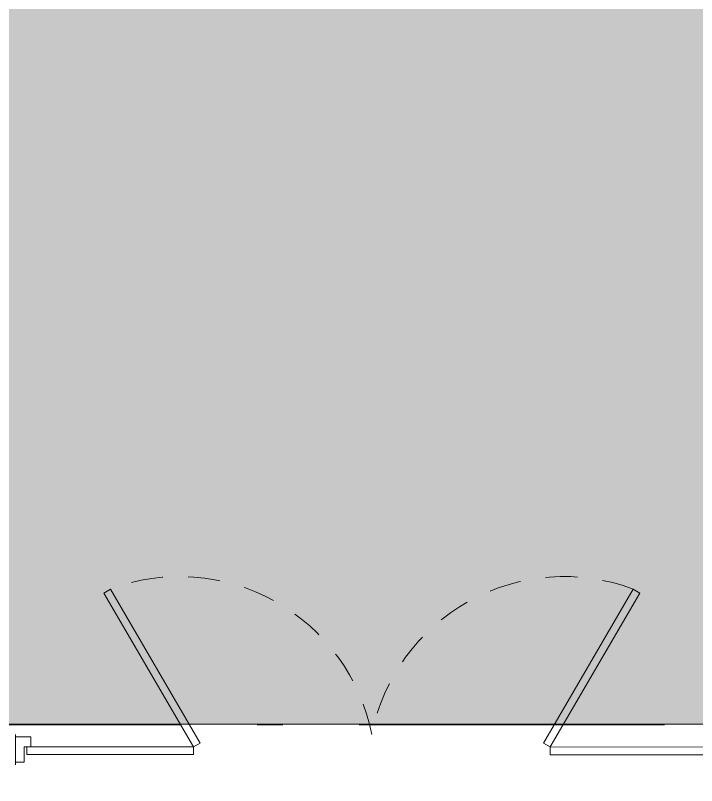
# Model space of a CAD drawing. Header units: metres. Extents: x 8 to 2416, y -346 to 476.
# Drawn here: x 45.602 to 48.277, y 52.713 to 55.738 of the extents above; entities that cross this region are included whole.
import ezdxf

# ---------------------------------------------------------------- set-up
doc = ezdxf.new("R2010")
doc.units = ezdxf.units.M
for name, pattern in [('0', [0]), ('ACAD_ISO10W100', [18, 12, -3, 0, -3]), ('HIDDEN2', [0.1875, 0.125, -0.0625])]:
    doc.linetypes.add(name, pattern=pattern)
doc.layers.get('0').update_dxf_attribs({"color": 250, "linetype": '0', "lineweight": 20})
for name, color, linetype, lineweight in [('A-DOOR', 35, 'Continuous', 5), ('A-WALL', 250, 'Continuous', 20), ('baños', 140, 'Continuous', 0), ('piso', 253, 'Continuous', 0)]:
    doc.layers.add(name, color=color, linetype=linetype, lineweight=lineweight)
doc.layers.add('grama', color=7, linetype='Continuous', lineweight=0, true_color=0x698c45)
doc.layers.add('SOLAR', color=7, linetype='ACAD_ISO10W100', lineweight=9, true_color=0xff1414)

# ---------------------------------------------------------------- blocks, each defined once
blk = doc.blocks.new('A$Ca7b09788')
at = {"layer": 'A-DOOR'}
for p, q in [((0, 0.1006), (0.06, 0.1006)), ((0.06, 0.0606), (0.06, 0.1006)), ((2.8, 0.1), (2.74, 0.1)), ((2.74, 0.06), (2.74, 0.1)), ((0.035, 0.0606), (0.035, 0.0006)), ((0.06, 0.0606), (0.035, 0.0606)), ((2.74, 0.06), (2.765, 0.06)), ((2.765, 0.06), (2.765, 0)), ((0.035, 0.0006), (0, 0.0006)), ((2.765, 0), (2.8, 0))]:
    blk.add_line(p, q, dxfattribs=at)
for points in [[(0.3471, 0.6649), (0.7, 0.0604), (0.7261, 0.0757), (0.3732, 0.6802)], [(2.4529, 0.6649), (2.1, 0.0604), (2.0739, 0.0757), (2.4268, 0.6802)], [(0.0446, 0.0606), (0.7, 0.0604), (0.7, 0.0301), (0.0446, 0.0303)], [(2.7524, 0.06), (2.1, 0.0602), (2.1, 0.0299), (2.7524, 0.0297)]]:
    blk.add_lwpolyline(points, close=True, dxfattribs=at)
at = {"layer": 'A-DOOR', "linetype": 'HIDDEN2'}
for centre, start, end in [((0.6447, -0.0402), 11.1544, 110.647), ((2.1553, -0.0402), 69.353, 168.8456)]:
    blk.add_arc(centre, 0.7699, start, end, dxfattribs=at)
blk = doc.blocks.new('PL BASE 1N NASAS 09')
at = {"layer": 'A-WALL'}
blk.add_line((-104.781, -35.2897), (-104.781, -35.4097), dxfattribs=at)
at = {"layer": 'piso'}
blk.add_line((-101.941, -35.2497), (-104.821, -35.2497), dxfattribs=at)
at = {"color": 1}
blk.add_blockref('A$Ca7b09788', (-104.781, -35.3991), dxfattribs=at)
blk = doc.blocks.new('PL MUEBLES 1N NASAS 09')
at = {"layer": 'baños'}
blk.add_blockref('PL BASE 1N NASAS 09', (162.2615, 88.2033), dxfattribs=at)

msp = doc.modelspace()

# ---------------------------------------------------------------- hatches: boundary and pattern name
at = {"layer": 'grama', "transparency": 33554495}
h = msp.add_hatch(color=256, dxfattribs=at)
h.dxf.hatch_style = 1
edge = h.paths.add_edge_path()
edge.add_line((80.8091, 57.9566), (21.0607, 57.947))
edge.add_line((21.0607, 57.947), (21.0385, 56.947))
edge.add_line((21.0385, 56.947), (37.3509, 56.9496))
edge.add_arc((37.351, 56.3496), 0.6, 0.0092, 90.0092, ccw=False)
edge.add_line((37.951, 56.3497), (37.9514, 53.9497))
edge.add_arc((37.3514, 53.9496), 0.6, -89.9908, 0.0092, ccw=False)
edge.add_line((37.3515, 53.3496), (36.0515, 53.3494))
edge.add_arc((36.0515, 53.0494), 0.3, 90.0092, 180.0139)
edge.add_line((35.7515, 53.0493), (35.7516, 52.9481))
edge.add_line((35.7516, 52.9481), (52.3266, 52.9536))
edge.add_line((52.3266, 52.9536), (52.3266, 53.2536))
edge.add_line((52.3266, 53.2536), (62.2016, 53.2536))
edge.add_line((62.2016, 53.2536), (62.2016, 47.4481))
edge.add_line((62.2016, 47.4481), (63.2016, 47.4481))
edge.add_line((63.2016, 47.4481), (63.2016, 53.2549))
edge.add_line((63.2016, 53.2549), (70.7634, 53.2529))
edge.add_line((70.7634, 53.2529), (70.7634, 47.7461))
edge.add_line((70.7634, 47.7461), (71.3634, 47.7481))
edge.add_line((71.3634, 47.7481), (71.3634, 38.1618))
edge.add_line((71.3634, 38.1618), (70.7634, 38.1624))
edge.add_line((70.7634, 38.1624), (70.7634, 32.6542))
edge.add_line((70.7634, 32.6542), (63.2016, 32.6549))
edge.add_line((63.2016, 32.6549), (63.2016, 38.459))
edge.add_line((63.2016, 38.459), (62.2016, 38.459))
edge.add_line((62.2016, 38.459), (62.1891, 32.6536))
edge.add_line((62.1891, 32.6536), (52.3266, 32.6536))
edge.add_line((52.3266, 32.6536), (52.3266, 32.9536))
edge.add_line((52.3266, 32.9536), (27.9516, 32.959))
edge.add_line((27.9516, 32.959), (27.9516, 39.359))
edge.add_line((27.9516, 39.359), (26.8226, 39.359))
edge.add_line((26.8226, 39.359), (26.8226, 40.259))
edge.add_line((26.8226, 40.259), (26.4226, 40.259))
edge.add_line((26.4226, 40.259), (26.4226, 45.6481))
edge.add_line((26.4226, 45.6481), (26.8226, 45.6481))
edge.add_line((26.8226, 45.6481), (26.8226, 46.5481))
edge.add_line((26.8226, 46.5481), (27.9516, 46.5481))
edge.add_line((27.9516, 46.5481), (27.9516, 52.9481))
edge.add_line((27.9516, 52.9481), (28.1515, 52.9481))
edge.add_line((28.1515, 52.9481), (28.1515, 53.0481))
edge.add_arc((27.8515, 53.0481), 0.3, 0.0092, 90.0092)
edge.add_line((27.8515, 53.3481), (25.1634, 53.3476))
edge.add_arc((25.1635, 52.5476), 0.8, 90.0092, 198.7971)
edge.add_arc((-3.0236, 42.9535), 28.9752, -26.20209, 18.79711, ccw=False)
edge.add_arc((21.1796, 31.043), 2, 270, 333.7979, ccw=False)
edge.add_line((21.1796, 29.043), (20.4196, 29.043))
edge.add_line((20.4196, 29.043), (20.3955, 27.9576))
edge.add_line((20.3955, 27.9576), (80.305, 27.9575))
edge.add_line((80.305, 27.9575), (80.8091, 57.9566))

# ---------------------------------------------------------------- linework, layer by layer
at = {"layer": 'SOLAR', "ltscale": 0.1}
msp.add_lwpolyline([(65.3869, 32.9575), (27.5082, 32.9576), (27.9516, 52.9481), (65.7229, 52.9542)], close=True, dxfattribs=at)

# ---------------------------------------------------------------- block references
msp.add_blockref('PL MUEBLES 1N NASAS 09', (-11.8789, 0))

doc.saveas('drawing.dxf')
